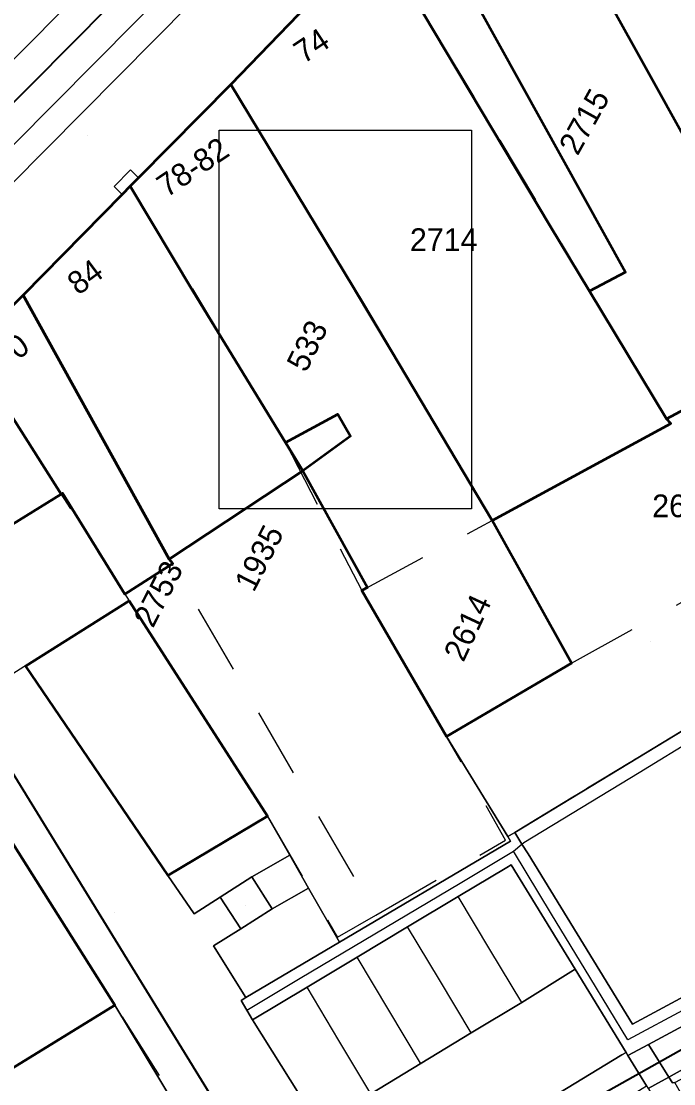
# Model space of a CAD drawing. Header units: metres. Extents: x 0 to 105485, y 0 to 425721.
# Drawn here: x 105204.67 to 105230.5, y 425459.71 to 425501.82 of the extents above; entities that cross this region are included whole.
import ezdxf
from ezdxf.enums import TextEntityAlignment as Align

# ---------------------------------------------------------------- set-up
doc = ezdxf.new("R2010")
doc.units = ezdxf.units.M
doc.header["$MEASUREMENT"] = 0
for name, pattern in [('GR-HAAG1-SO', [9, 6, -3]), ('IE-TERREINAFSCHEIDING_KUNSTMATIG-SO', [11, 4, -1, 4, -2]), ('KG-PERCEEL-SO', [19, 5.5, -4, 5.5, -4])]:
    doc.linetypes.add(name, pattern=pattern)
for name, color, linetype, lineweight in [('B-XX-GR-BEPLANTING_CULTUUR_HEESTERS-G', 90, 'Continuous', 18), ('B-XX-GR-BOOM-G', 90, 'Continuous', 13), ('B-XX-GR-HAAG-G', 90, 'GR-HAAG1-SO', 13), ('B-XX-GR-STRUIK-G', 90, 'Continuous', 13), ('B-XX-IE-MEUBILAIR-G', 7, 'Continuous', 18), ('B-XX-IE-TERREINAFSCHEIDING_KUNSTMATIG_HEKWERK-G', 20, 'IE-TERREINAFSCHEIDING_KUNSTMATIG-SO', 18), ('B-XX-KG-GRENS_PERCEEL-G', 150, 'KG-PERCEEL-SO', 18), ('B-XX-KG-GRENS_PERCEEL-T', 150, 'KG-PERCEEL-SO', 18), ('B-XX-OG-BEBOUWING-G', 7, 'Continuous', 35), ('B-XX-OG-BEBOUWING_HUISNUMMER-T', 7, 'Continuous', 18), ('B-XX-OG-GRENS-G', 7, 'Continuous', 18), ('B-XX-OG-TERREIN_ERF-G', 7, 'Continuous', 18), ('B-XX-VH-GESLOTENVERHARDING_ASFALT-G', 10, 'Continuous', 18), ('B-XX-VH-ONVERHARD_ZAND-G', 210, 'Continuous', 18), ('B-XX-VH-OPENVERHARDING-G', 90, 'Continuous', 18), ('B-XX-VH-OPENVERHARDING_SIERBESTRATING-G', 90, 'Continuous', 18), ('B-XX-VH-OPENVERHARDING_STRAATBAKSTEEN-G', 90, 'Continuous', 18), ('B-XX-VW-MARKERING-G', 7, 'Continuous', 18)]:
    doc.layers.add(name, color=color, linetype=linetype, lineweight=lineweight)
doc.layers.add('GIS-WEGVAKKEN', color=2, linetype='Continuous')

msp = doc.modelspace()

# ---------------------------------------------------------------- linework, layer by layer
at = {"layer": 'B-XX-GR-BEPLANTING_CULTUUR_HEESTERS-G', "ltscale": 0.5}
msp.add_lwpolyline([(105240.536, 425479.003), (105240.296, 425479.442), (105224.206, 425469.671), (105224.496, 425469.214), (105224.742, 425468.827), (105228.874, 425462.073), (105245.027, 425470.774)], close=True, dxfattribs=at)
at = {"layer": 'B-XX-GR-BOOM-G', "color": 0, "true_color": 0x604a38}
for points in [[(105229.573, 425477.238, 3.369), (105229.573, 425477.238, 6.169)], [(105213.557, 425466.786, 3.178), (105213.557, 425466.786, 5.978)]]:
    msp.add_polyline3d(points, dxfattribs=at)
at = {"layer": 'B-XX-GR-HAAG-G', "color": 0, "ltscale": 0.5, "true_color": 0x427036}
for points in [[(105224.153, 425468.927, 3.661), (105224.49, 425469.208, 3.502), (105224.496, 425469.214, 3.502), (105224.57, 425469.275, 3.665), (105226.851, 425470.665, 4.008), (105229.132, 425472.054, 4.097), (105231.413, 425473.444, 4.003), (105233.693, 425474.834, 3.692), (105235.974, 425476.224, 3.416), (105238.255, 425477.613, 3.345), (105240.536, 425479.003, 3.267)], [(105245.267, 425470.335, 3.146), (105242.899, 425469.066, 3.206), (105240.53, 425467.797, 3.274), (105238.162, 425466.528, 3.295), (105235.793, 425465.26, 3.287), (105233.425, 425463.991, 3.274), (105231.056, 425462.722, 3.265), (105228.688, 425461.453, 3.156), (105227.176, 425463.944, 3.099), (105225.665, 425466.436, 3.278), (105224.153, 425468.927, 3.661)], [(105213.599, 425462.634, 3.189), (105215.71, 425463.893, 3.236), (105217.821, 425465.151, 3.17), (105219.931, 425466.41, 3.124), (105222.042, 425467.668, 3.2), (105224.153, 425468.927, 3.661)]]:
    msp.add_polyline3d(points, dxfattribs=at)
at = {"layer": 'B-XX-GR-STRUIK-G', "ltscale": 0.5}
for points in [[(105209.315, 425495.616), (105208.995, 425495.931), (105208.342, 425495.277), (105208.666, 425494.957), (105208.984, 425495.28)], [(105255.549, 425478.874), (105255.632, 425478.645), (105256.141, 425478.944), (105255.897, 425479.395), (105255.752, 425479.664), (105249.894, 425476.26), (105248.921, 425470.005), (105248.31, 425469.674), (105232.95, 425461.365), (105231.389, 425460.58), (105230.311, 425459.981), (105230.453, 425459.755), (105230.553, 425459.761), (105232.379, 425460.736), (105232.181, 425460.518), (105249.182, 425469.606), (105250.232, 425476.096), (105255.466, 425479.103)]]:
    msp.add_lwpolyline(points, close=True, dxfattribs=at)
at = {"layer": 'B-XX-IE-MEUBILAIR-G', "color": 0, "true_color": 0x604a38}
for points in [[(105207.283, 425497.276, 2.757), (105207.283, 425497.276, 4.257)], [(105205.266, 425496.461, 2.811), (105205.266, 425496.461, 4.311)], [(105208.341, 425466.492, 3.129), (105208.341, 425466.492, 4.629)], [(105223.891, 425462.648, 3.068), (105223.891, 425462.648, 4.568)]]:
    msp.add_polyline3d(points, dxfattribs=at)
at = {"layer": 'B-XX-IE-TERREINAFSCHEIDING_KUNSTMATIG_HEKWERK-G', "ltscale": 0.5, "flags": 128}
msp.add_lwpolyline([(105240.296, 425479.442), (105224.206, 425469.671), (105223.933, 425469.506)], dxfattribs=at)
at = {"layer": 'B-XX-IE-TERREINAFSCHEIDING_KUNSTMATIG_HEKWERK-G', "color": 0, "ltscale": 0.5, "true_color": 0x8c7868}
msp.add_polyline3d([(105240.296, 425479.442, 3.255), (105237.997, 425478.046, 3.327), (105235.699, 425476.65, 3.416), (105233.4, 425475.254, 3.543), (105231.102, 425473.859, 3.806), (105228.803, 425472.463, 4.069), (105226.505, 425471.067, 3.981), (105224.206, 425469.671, 3.595), (105223.933, 425469.506, 3.352)], dxfattribs=at)
at = {"layer": 'B-XX-KG-GRENS_PERCEEL-G', "ltscale": 0.5, "flags": 128}
for points in [[(105223.702, 425510.213), (105231.199, 425496.727), (105235.462, 425488.871)], [(105212.962, 425499.309), (105218.74, 425505.259)], [(105218.74, 425505.259), (105230.215, 425486.058)], [(105208.984, 425495.28), (105212.008, 425498.354), (105212.962, 425499.309)], [(105212.962, 425499.309), (105223.31, 425482.04)], [(105204.745, 425490.97), (105208.984, 425495.28)], [(105208.984, 425495.28), (105215.125, 425485.129)], [(105202.563, 425488.806), (105204.006, 425490.218), (105204.745, 425490.97)], [(105204.745, 425490.97), (105210.518, 425480.505), (105218.71, 425466.401)], [(105202.563, 425488.806), (105208.942, 425478.858)], [(105230.215, 425486.058), (105235.462, 425488.871)], [(105223.31, 425482.04), (105230.395, 425485.881), (105230.215, 425486.058)], [(105215.125, 425485.129), (105218.152, 425479.258)], [(105208.942, 425478.858), (105204.184, 425475.867), (105201.528, 425480.163), (105201.334, 425480.036), (105198.486, 425484.815)], [(105226.454, 425476.379), (105238.606, 425483.116)], [(105195.986, 425482.444), (105214.311, 425453.424), (105202.052, 425445.684)], [(105218.152, 425479.258), (105223.31, 425482.04)], [(105223.31, 425482.04), (105226.454, 425476.379)], [(105218.152, 425479.258), (105221.505, 425473.479)], [(105208.942, 425478.858), (105214.414, 425470.324)], [(105221.505, 425473.479), (105226.454, 425476.379)], [(105218.71, 425466.401), (105223.847, 425469.369), (105221.505, 425473.479)], [(105214.414, 425470.324), (105217.195, 425465.526), (105218.71, 425466.401)]]:
    msp.add_lwpolyline(points, dxfattribs=at)
at = {"layer": 'B-XX-OG-BEBOUWING-G', "ltscale": 0.5}
for points in [[(105223.653, 425510.301), (105220.281, 425506.9), (105228.588, 425491.881), (105227.164, 425491.126), (105230.215, 425486.058), (105235.22, 425488.741), (105235.462, 425488.871), (105231.199, 425496.727), (105229.264, 425500.195)], [(105227.164, 425491.126), (105225.595, 425493.732), (105218.754, 425505.237), (105218.7, 425505.262), (105212.962, 425499.309), (105218.206, 425490.634), (105223.31, 425482.04), (105230.395, 425485.881), (105230.215, 425486.058)], [(105208.984, 425495.28), (105211.473, 425491.114), (105215.125, 425485.129), (105217.2, 425486.248), (105217.707, 425485.374), (105215.819, 425484.003), (105218.382, 425479.374), (105218.152, 425479.258), (105221.505, 425473.479), (105226.454, 425476.379), (105223.31, 425482.04), (105218.206, 425490.634), (105212.962, 425499.309), (105209.315, 425495.616)], [(105208.984, 425495.28), (105208.666, 425494.957), (105204.745, 425490.97), (105210.518, 425480.505), (105215.819, 425484.003), (105215.125, 425485.129), (105211.473, 425491.114)], [(105204.745, 425490.97), (105202.898, 425489.134), (105202.592, 425488.834), (105206.251, 425483.083), (105206.302, 425483.115), (105208.773, 425479.121), (105210.668, 425480.328), (105210.518, 425480.505)], [(105198.486, 425484.815), (105201.334, 425480.036), (105201.528, 425480.163), (105206.251, 425483.083), (105202.592, 425488.834), (105202.268, 425488.517)], [(105196.011, 425482.466), (105189.879, 425477.267), (105189.487, 425476.97), (105201.046, 425458.319), (105208.372, 425462.829), (105198.626, 425478.263)], [(105208.942, 425478.858), (105204.836, 425476.259), (105210.473, 425467.968), (105214.414, 425470.324)]]:
    msp.add_lwpolyline(points, close=True, dxfattribs=at)
at = {"layer": 'B-XX-OG-GRENS-G'}
msp.add_polyline3d([(105212.5, 425497.5, 2.82), (105222.5, 425497.5, 2.886), (105222.5, 425482.5, 2.848), (105217.5, 425482.5, 2.948), (105212.5, 425482.5, 2.905)], close=True, dxfattribs=at)
at = {"layer": 'B-XX-OG-TERREIN_ERF-G', "ltscale": 0.5}
for points in [[(105220.281, 425506.9), (105218.7, 425505.262), (105218.754, 425505.237), (105225.595, 425493.732), (105227.164, 425491.126), (105228.588, 425491.881)], [(105240.296, 425479.442), (105235.22, 425488.741), (105230.215, 425486.058), (105230.395, 425485.881), (105223.31, 425482.04), (105226.454, 425476.379), (105221.505, 425473.479), (105223.933, 425469.506), (105224.206, 425469.671)], [(105217.707, 425485.374), (105217.2, 425486.248), (105215.125, 425485.129), (105215.819, 425484.003)], [(105213.897, 425453.644), (105213.835, 425453.747), (105212.642, 425455.731), (105212.631, 425455.749), (105208.372, 425462.829), (105201.046, 425458.319), (105196.165, 425455.313), (105201.915, 425445.907), (105202.052, 425445.684)]]:
    msp.add_lwpolyline(points, close=True, dxfattribs=at)
at = {"layer": 'B-XX-VH-GESLOTENVERHARDING_ASFALT-G', "ltscale": 0.5}
msp.add_lwpolyline([(105249.894, 425476.26), (105255.752, 425479.664), (105255.731, 425479.718), (105255.887, 425479.801), (105255.757, 425480.036), (105255.231, 425480.989), (105245.875, 425475.676), (105244.768, 425475.761), (105243.515, 425475.069), (105245.914, 425470.912), (105246.036, 425470.556), (105246.069, 425470.199), (105245.778, 425470.043), (105245.984, 425469.662), (105245.717, 425469.511), (105245.506, 425469.897), (105229.499, 425461.274), (105230.311, 425459.981), (105231.389, 425460.58), (105232.95, 425461.365), (105248.31, 425469.674), (105248.921, 425470.005)], close=True, dxfattribs=at)
at = {"layer": 'B-XX-VH-ONVERHARD_ZAND-G', "ltscale": 0.5}
msp.add_lwpolyline([(105245.027, 425470.774), (105228.874, 425462.073), (105224.742, 425468.827), (105224.496, 425469.214), (105224.206, 425469.671), (105223.933, 425469.506), (105224.04, 425469.331), (105223.744, 425469.15), (105217.268, 425465.322), (105213.554, 425463.126), (105213.373, 425463.019), (105213.599, 425462.634), (105213.826, 425462.249), (105215.983, 425463.542), (105217.963, 425464.73), (105219.966, 425465.931), (105221.964, 425467.129), (105223.899, 425468.29), (105224.071, 425468.392), (105226.603, 425464.252), (105228.618, 425460.959), (105228.691, 425460.839), (105229.499, 425461.274), (105245.506, 425469.897)], dxfattribs=at)
for points in [[(105213.796, 425467.91), (105212.548, 425467.111), (105213.357, 425465.848), (105214.605, 425466.647)], [(105230.672, 425459.554), (105230.553, 425459.761), (105230.453, 425459.755), (105230.311, 425459.981), (105229.756, 425459.673), (105229.494, 425459.528), (105229.504, 425459.511), (105229.784, 425459.053), (105232.191, 425455.119), (105232.019, 425455.016), (105230.023, 425453.815), (105228.04, 425452.622), (105226.029, 425451.411), (105225.566, 425451.133), (105225.817, 425450.7), (105233.205, 425455.144)]]:
    msp.add_lwpolyline(points, close=True, dxfattribs=at)
at = {"layer": 'B-XX-VH-OPENVERHARDING-G', "ltscale": 0.5}
for points in [[(105226.282, 425513.055), (105223.653, 425510.301), (105229.264, 425500.195), (105231.199, 425496.727), (105235.462, 425488.871), (105240.24, 425480.126), (105243.468, 425481.934), (105246.126, 425483.422), (105251.333, 425486.337), (105249.391, 425489.76), (105249.913, 425490.067), (105249.082, 425491.512), (105248.604, 425491.243), (105247.426, 425493.258), (105247.123, 425493.94), (105246.773, 425494.056), (105246.675, 425494.06), (105242.792, 425491.879), (105242.732, 425491.968), (105241.978, 425493.094), (105238.125, 425490.918), (105232.684, 425500.699), (105236.807, 425502.955)], [(105215.301, 425468.769), (105214.414, 425470.324), (105210.473, 425467.968), (105211.508, 425466.445), (105212.548, 425467.111), (105213.796, 425467.91)], [(105215.301, 425468.769), (105213.796, 425467.91), (105214.605, 425466.647), (105216.044, 425467.468)], [(105224.489, 425462.94), (105226.433, 425464.147), (105226.603, 425464.252), (105224.071, 425468.392), (105223.899, 425468.29), (105221.964, 425467.129), (105219.966, 425465.931), (105217.963, 425464.73), (105215.983, 425463.542), (105213.826, 425462.249), (105216.449, 425458.063), (105218.515, 425459.317), (105222.487, 425461.726)], [(105217.268, 425465.322), (105216.044, 425467.468), (105214.605, 425466.647), (105213.357, 425465.848), (105212.275, 425465.184), (105213.554, 425463.126)], [(105229.43, 425459.631), (105228.691, 425460.839), (105228.618, 425460.959), (105228.447, 425460.855), (105218.469, 425454.778), (105218.46, 425454.792), (105216.412, 425458.09), (105216.135, 425457.918), (105212.631, 425455.749), (105212.642, 425455.731), (105213.835, 425453.747), (105213.897, 425453.644), (105202.052, 425445.684), (105199.711, 425444.206), (105201.188, 425442.044), (105215.527, 425450.977), (105216.989, 425451.894), (105219.463, 425453.446), (105221.395, 425454.7), (105223.334, 425455.89), (105227.308, 425458.329), (105229.26, 425459.527)], [(105229.499, 425461.274), (105228.691, 425460.839), (105229.43, 425459.631), (105229.494, 425459.528), (105229.756, 425459.673), (105230.311, 425459.981)]]:
    msp.add_lwpolyline(points, close=True, dxfattribs=at)
for points in [[(105194.189, 425490.051), (105215.18, 425511.232)], [(105216.449, 425458.063), (105213.826, 425462.249), (105213.599, 425462.634), (105213.373, 425463.019), (105213.554, 425463.126), (105212.275, 425465.184), (105213.357, 425465.848), (105212.548, 425467.111), (105211.508, 425466.445), (105210.473, 425467.968), (105204.836, 425476.259), (105208.942, 425478.858), (105214.414, 425470.324), (105215.301, 425468.769), (105216.044, 425467.468), (105217.268, 425465.322), (105223.744, 425469.15), (105224.04, 425469.331), (105223.933, 425469.506), (105221.505, 425473.479), (105218.152, 425479.258), (105218.382, 425479.374), (105215.819, 425484.003), (105210.518, 425480.505), (105210.668, 425480.328), (105208.773, 425479.121), (105206.302, 425483.115), (105206.251, 425483.083), (105201.528, 425480.163)], [(105198.626, 425478.263), (105208.372, 425462.829), (105212.631, 425455.749)], [(105218.469, 425454.778), (105228.447, 425460.855), (105228.618, 425460.959), (105226.603, 425464.252), (105226.433, 425464.147), (105224.489, 425462.94), (105222.487, 425461.726), (105218.515, 425459.317)]]:
    msp.add_lwpolyline(points, dxfattribs=at)
at = {"layer": 'B-XX-VH-OPENVERHARDING_SIERBESTRATING-G', "ltscale": 0.5}
for points in [[(105215.18, 425511.232), (105194.189, 425490.051)], [(105196.336, 425488.835), (105210.795, 425503.416)]]:
    msp.add_lwpolyline(points, dxfattribs=at)
at = {"layer": 'B-XX-VH-OPENVERHARDING_STRAATBAKSTEEN-G', "ltscale": 0.5}
for points in [[(105211.367, 425502.525), (105197.101, 425488.126), (105196.204, 425487.239), (105198.486, 425484.815), (105202.268, 425488.517), (105201.899, 425488.894), (105202.549, 425489.49), (105202.898, 425489.134), (105204.745, 425490.97), (105208.666, 425494.957), (105208.342, 425495.277), (105208.995, 425495.931), (105209.315, 425495.616), (105212.962, 425499.309), (105218.7, 425505.262)], [(105210.795, 425503.416), (105196.336, 425488.835)], [(105197.101, 425488.126), (105211.367, 425502.525)]]:
    msp.add_lwpolyline(points, dxfattribs=at)
at = {"layer": 'B-XX-VW-MARKERING-G', "color": 0, "ltscale": 0.5, "true_color": 0x808080}
for points in [[(105224.489, 425462.94, 3.075), (105223.227, 425465.035, 3.1), (105221.964, 425467.129, 3.212)], [(105222.487, 425461.726, 3.102), (105221.227, 425463.829, 3.091), (105219.966, 425465.931, 3.27)], [(105220.481, 425460.529, 3.084), (105219.222, 425462.629, 3.096), (105217.963, 425464.73, 3.219)], [(105218.515, 425459.317, 3.075), (105217.249, 425461.43, 3.065), (105215.983, 425463.542, 3.236)]]:
    msp.add_polyline3d(points, dxfattribs=at)
at = {"layer": 'GIS-WEGVAKKEN'}
for points in [[(105194.144, 425488.599), (105199.01, 425493.21), (105217.3, 425511.67), (105228.03, 425521.23), (105235.03, 425528.17), (105244.18, 425538.9), (105247.34, 425542.22), (105250.624, 425546.38)], [(105229.428, 425460.292), (105247.34, 425470.37), (105246.89, 425475.54), (105277.82, 425492.81), (105292.43, 425466.35), (105296.745, 425463.907)], [(105194.144, 425488.599), (105216.12, 425452.81), (105229.428, 425460.292)]]:
    msp.add_lwpolyline(points, dxfattribs=at)

# ---------------------------------------------------------------- texts
at = {"layer": 'B-XX-KG-GRENS_PERCEEL-T'}
for s, rotation, p in [('2715', 61, (105226.955, 425497.847)), ('533', 63.7, (105215.987, 425488.963)), ('1935', 63, (105214.082, 425480.553)), ('2753', 62.8, (105210.093, 425479.135)), ('2614', 65, (105222.336, 425477.792))]:
    msp.add_text(s, height=0.9, rotation=rotation, dxfattribs=at).set_placement(p, align=Align.MIDDLE_CENTER)
for s, p in [('2714', (105221.397, 425493.166)), ('2613', (105230.99, 425482.616))]:
    msp.add_text(s, height=0.9, dxfattribs=at).set_placement(p, align=Align.MIDDLE_CENTER)
at = {"layer": 'B-XX-OG-BEBOUWING_HUISNUMMER-T'}
for s, rotation, p in [('74', 33.5, (105216.157, 425500.858)), ('78-82', 33.9, (105211.454, 425496.043)), ('84', 36.6, (105207.193, 425491.696)), ('90', 36.4, (105204.27, 425488.744))]:
    msp.add_text(s, height=0.9, rotation=rotation, dxfattribs=at).set_placement(p, align=Align.MIDDLE_CENTER)

doc.saveas('drawing.dxf')
